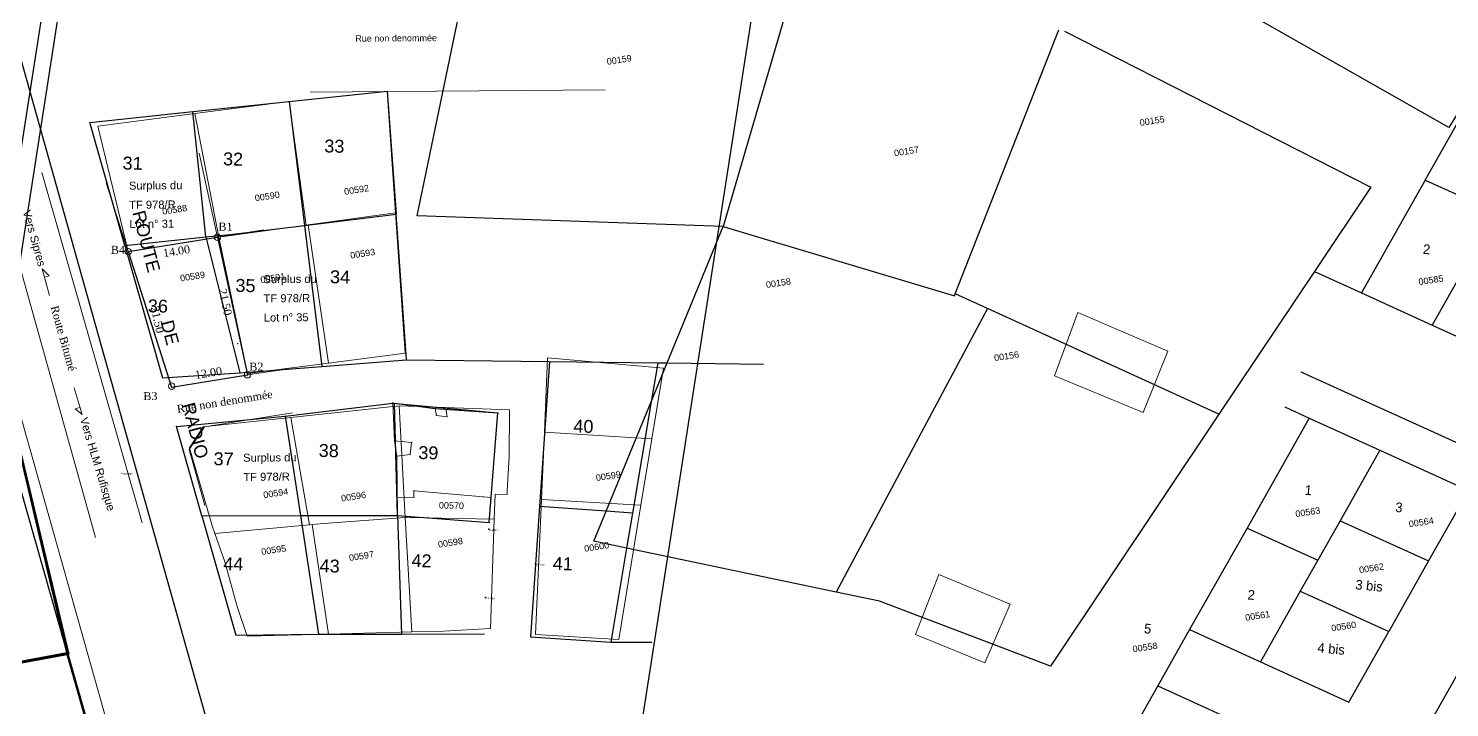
# Model space of a CAD drawing. Header units: metres. Extents: x 0 to 1324930, y 0 to 1631912.
# Drawn here: x 253780.5 to 254000.7, y 1630074.8 to 1630180 of the extents above; entities that cross this region are included whole.
import ezdxf
from ezdxf.enums import TextEntityAlignment as Align

# ---------------------------------------------------------------- set-up
doc = ezdxf.new("R2010")
doc.units = ezdxf.units.M
doc.header["$MEASUREMENT"] = 0
for name, color, linetype in [('A_revoir_geometrie_aberrante', 7, 'Continuous'), ('A_revoir_niveau_0', 7, 'Continuous'), ('limites_parcelles', 7, 'Continuous'), ('limites_sections', 7, 'Continuous'), ('limites_tf', 7, 'Continuous'), ('numero_lot', 7, 'Continuous'), ('numero_parcelle', 7, 'Continuous'), ('toponymie', 7, 'Continuous')]:
    doc.layers.add(name, color=color, linetype=linetype)
for name, color, linetype, lineweight in [('CABA', 7, 'Continuous', 0), ('etats des lieux', 30, 'Continuous', 0), ('TITRE FONCIER', 7, 'Continuous', 0)]:
    doc.layers.add(name, color=color, linetype=linetype, lineweight=lineweight)
doc.layers.add('Lignes HT Vectorisées', color=6, linetype='Continuous', lineweight=0, true_color=0xff00ff)
doc.styles.add('Style-Arial', font='arial.ttf')
doc.styles.add('Style-ENGINEERING', font='ENGINEERING.shx')
doc.styles.add('Style-STANDARD', font='STANDARD.shx')
doc.styles.add('Style-Times New Roman', font='times.ttf')

# ---------------------------------------------------------------- blocks, each defined once
blk = doc.blocks.new('*U121')
at = {"color": 7, "linetype": 'Continuous', "lineweight": 0}
for p, q in [((13.654552, -4.876443, -0.00005), (6.83608, 29.612147, -0.00005)), ((-3.110387, -27.47385, -0.00005), (-17.582436, 27.084875, -0.00005)), ((-24.569005, 25.231643, -0.00005), (-10.3778, -29.612114, -0.00005)), ((-7.637738, 25.29849, -0.00005), (1.850218, -6.536892, -0.00005)), ((16.607839, 17.529216, -0.00005), (-4.439876, 14.568554, -0.00005)), ((-16.751395, 7.995544, -0.00005), (-17.829571, 12.161798, -0.00005)), ((-17.829571, 12.161798, -0.00005), (-16.790145, 11.063447, -0.00005)), ((-16.790145, 11.063447, -0.00005), (-17.491376, 10.854957, -0.00005)), ((13.654552, -4.876443, -0.00005), (19.65446, -4.129586, -0.00005)), ((13.654552, -4.876443, -0.00005), (19.65446, -4.129586, -0.00005)), ((-13.262905, -6.37611, -0.00005), (-12.096502, -10.53527, -0.00005)), ((1.850218, -6.536892, -0.00005), (13.654552, -4.876443, -0.00005)), ((-13.144445, -9.593813, -0.00005), (-12.408594, -9.422412, -0.00005)), ((-12.096502, -10.53527, -0.00005), (-13.144445, -9.593813, -0.00005)), ((6.846098, -12.807626, -0.00005), (20.496953, -10.897787, -0.00005)), ((6.846098, -12.807626, -0.00005), (4.386668, -16.253464, -0.00005)), ((4.386668, -16.253464, -0.00005), (6.61972, -24.985584, -0.00005))]:
    blk.add_line(p, q, dxfattribs=at)
at = {"color": 1, "linetype": 'Continuous', "lineweight": 30}
for p, q in [((-4.439876, 14.568554, -0.00005), (9.424664, 16.5188, -0.00005)), ((9.424664, 16.5188, -0.00005), (13.654552, -4.876443, -0.00005)), ((-4.439876, 14.568554, -0.00005), (1.850218, -6.536892, -0.00005)), ((1.850218, -6.536892, -0.00005), (13.654552, -4.876443, -0.00005))]:
    blk.add_line(p, q, dxfattribs=at)
at = {"color": 7, "linetype": 'Continuous', "lineweight": 0}
for centre in [(9.424664, 16.5188, -0.00005), (-4.439876, 14.568554, -0.00005), (13.654552, -4.876443, -0.00005), (1.874386, -6.393706, -0.00005)]:
    blk.add_circle(centre, 0.495926, dxfattribs=at)
for s, rotation, style, p in [('Vers Sipres', 284.509145, 'Style-Arial', (-20.669253, 21.114073, -0.00005)), ('14.00', 8.006938, 'Style-Times New Roman', (1.031507, 13.593755, -0.00005)), ('21.50', 281.183289, 'Style-Times New Roman', (9.432283, 8.419733, -0.00005)), ('Route Bitumé', 284.507487, 'Style-Times New Roman', (-16.655227, 6.236646, -0.00005)), ('21.50', 281.183289, 'Style-Times New Roman', (-1.133842, 5.88621, -0.00005)), ('12.00', 8.006938, 'Style-Times New Roman', (5.617016, -5.36927, -0.00005)), ('Rue non denommée', 7.964338, 'Style-Times New Roman', (2.699563, -10.600076, -0.00005)), ('Vers HLM Rufisque', 285.66573, 'Style-Arial', (-12.470414, -11.193225, -0.00005))]:
    blk.add_text(s, height=1.239816, rotation=rotation, dxfattribs=dict(at, style=style)).set_placement(p)
for s, height, style, p in [('B1', 1.239816, 'Style-Times New Roman', (9.607402, 18.776045, -0.00005)), ('B4', 1.239816, 'Style-Times New Roman', (-7.126131, 15.517593, -0.00005)), ('Pt3', 0.247963, 'Style-Arial', (-4.439876, 14.568554, -0.00005)), ('B2', 1.239816, 'Style-Times New Roman', (13.956632, -3.021136, -0.00005)), ('Pt1', 0.247963, 'Style-Arial', (13.654552, -4.876443, -0.00005)), ('B3', 1.239816, 'Style-Times New Roman', (-2.544772, -7.238757, -0.00005))]:
    blk.add_text(s, height=height, rotation=359.3981, dxfattribs=dict(at, style=style)).set_placement(p, align=Align.TOP_LEFT)
at = {"color": 7, "linetype": 'Continuous', "lineweight": 0, "char_height": 1.239816, "attachment_point": 1, "rotation": 359.39809687, "line_spacing_factor": 0.72, "style": 'Style-Arial'}
for s, insert in [('Surplus du\\P\\PTF 978/R\\P\\PLot n° 31', (-4.128707, 25.404503, -0.00005)), ('Surplus du\\P\\PTF 978/R\\P\\PLot n° 35', (16.408643, 10.497729, -0.00005)), ('Surplus du\\P\\PTF 978/R', (12.720974, -17.097827, -0.00005))]:
    blk.add_mtext(s, dxfattribs=dict(at, insert=insert))
blk = doc.blocks.new('*U122')
at = {"color": 7, "linetype": 'Continuous', "lineweight": 0}
for p, q in [((2.981545, 19.734603), (3.258227, 25.775922)), ((9.681258, -8.840052), (11.24985, 25.409919)), ((2.981545, 19.734603), (-22.414818, 18.435176)), ((2.613817, 11.705323), (-22.006026, 10.445627)), ((1.670361, -8.894903), (2.613817, 11.705323)), ((-14.99662, 10.80427), (-14.120646, -9.003025)), ((-8.985564, 5.732844), (-14.781441, 5.938684)), ((-8.985564, 5.732844), (-14.781441, 5.938684)), ((-14.781441, 5.938684), (-14.526642, 0.177247)), ((-14.221189, -6.729579), (-1.517125, 5.710335)), ((-13.734968, 5.901518), (-13.113507, 5.266861)), ((-13.38438, 5.286536), (-12.790591, 5.867979)), ((-13.076366, 5.228932), (-7.520135, -0.445281)), ((-12.540543, 3.313652), (-10.032027, 5.770009)), ((-10.834939, 5.798524), (-9.05244, 3.978175)), ((-9.084967, 3.124744), (-8.985564, 5.732844)), ((-9.084967, 3.124744), (-8.985564, 5.732844)), ((-5.157614, -0.653635), (0.353743, 4.743126)), ((-4.800219, 5.838883), (-4.962558, 2.856424)), ((-4.800219, 5.838883), (-4.962558, 2.856424)), ((-4.831508, 5.264043), (-4.26583, 5.817959)), ((-4.825279, 5.378483), (0.666443, -0.22985)), ((0.400929, 5.635234), (-4.800219, 5.838883)), ((0.400929, 5.635234), (-4.800219, 5.838883)), ((-2.384302, 5.744289), (0.263664, 3.040095)), ((0.151346, 0.916595), (0.400929, 5.635234)), ((0.151346, 0.916595), (0.400929, 5.635234)), ((-14.696816, 4.025176), (-14.296989, 3.616859)), ((-14.695808, 4.002377), (-14.608418, 4.08795)), ((-12.948325, 0.115173), (-9.054345, 3.928186)), ((-10.741776, -0.523335), (-7.145172, 2.998486)), ((-4.962558, 2.856424), (-9.084967, 3.124744)), ((-4.962558, 2.856424), (-9.084967, 3.124744)), ((-8.157651, 3.064387), (-0.136352, -5.127238)), ((-5.167925, 2.869791), (0.013402, -2.421557)), ((-14.577153, 1.319388), (-14.433793, 1.459767)), ((-14.564415, 1.031349), (-13.696085, 0.144582)), ((-10.831553, 0.031921), (-14.526642, 0.177247)), ((-14.526642, 0.177247), (-10.831553, 0.031921)), ((-12.139591, 1.41365), (-3.47708, -7.432801)), ((-10.831553, 0.031921), (-10.353581, -2.924263)), ((-10.831553, 0.031921), (-10.353581, -2.924263)), ((-8.189864, -6.422013), (0.197599, 1.791052)), ((0.713569, 0.839685), (0.151346, 0.916595)), ((0.713569, 0.839685), (0.151346, 0.916595)), ((0.600639, -1.72327), (0.713569, 0.839685)), ((0.600639, -1.72327), (0.713569, 0.839685)), ((-9.106788, -4.520696), (-6.7289, -2.19225)), ((-5.817176, -2.184401), (-0.528667, -7.585206)), ((-5.584908, -6.670397), (0.651745, -0.563421)), ((-0.273127, -7.598415), (0.053974, -1.688525)), ((-0.273127, -7.598415), (0.053974, -1.688525)), ((0.053974, -1.688525), (0.600639, -1.72327)), ((0.053974, -1.688525), (0.600639, -1.72327)), ((-10.353581, -2.924263), (-14.39651, -2.765257)), ((-10.353581, -2.924263), (-14.39651, -2.765257)), ((-14.39651, -2.765257), (-14.120646, -9.003025)), ((-14.339844, -4.04659), (-13.084019, -2.816877)), ((-13.615862, -2.795959), (-10.92583, -5.543112)), ((-10.610423, -8.978991), (-11.033777, -4.367197)), ((-11.033777, -4.367197), (-8.618665, -4.559578)), ((-10.610423, -8.978991), (-11.033777, -4.367197)), ((-11.033777, -4.367197), (-8.618665, -4.559578)), ((-10.704567, -2.910459), (-9.12959, -4.518879)), ((-3.503492, -7.431436), (-0.078246, -4.07741)), ((-14.299612, -4.956306), (-10.636269, -8.697436)), ((-13.681224, -9.000017), (-10.861919, -6.239332)), ((-8.618665, -4.559578), (-8.672573, -5.78808)), ((-8.618665, -4.559578), (-8.672573, -5.78808)), ((-8.672573, -5.78808), (-8.039275, -6.619778)), ((-8.672573, -5.78808), (-8.039275, -6.619778)), ((-8.638869, -5.02002), (-7.052445, -6.640131)), ((-14.16721, -7.950133), (-13.142767, -8.99633)), ((-8.039275, -6.619778), (-5.370706, -6.674815)), ((-8.039275, -6.619778), (-5.370706, -6.674815)), ((-5.370706, -6.674815), (-5.396628, -7.333579)), ((-5.370706, -6.674815), (-5.396628, -7.333579)), ((-5.396628, -7.333579), (-0.273127, -7.598415)), ((-5.396628, -7.333579), (-0.273127, -7.598415)), ((-0.788212, -7.57179), (-0.242053, -7.036987)), ((9.681258, -8.840052), (24.686793, -8.737308)), ((-21.008506, -9.050187), (1.670361, -8.894903)), ((-14.120646, -9.003025), (-10.610423, -8.978991)), ((-10.80248, -8.980306), (-10.626152, -8.807645)), ((-20.893983, -25.77597), (24.801316, -25.463091))]:
    blk.add_line(p, q, dxfattribs=at)
at = {"color": 1, "linetype": 'Continuous', "lineweight": 30}
for p, q in [((-14.820039, 10.813304), (2.613817, 11.705323)), ((2.613817, 11.705323), (1.670361, -8.894903)), ((-14.120646, -9.003025), (-14.99662, 10.80427)), ((1.670361, -8.894903), (-14.120646, -9.003025)), ((-10.610423, -8.978991), (-14.120646, -9.003025))]:
    blk.add_line(p, q, dxfattribs=at)
at = {"color": 7, "linetype": 'Continuous', "lineweight": 0}
for centre in [(-14.99662, 10.80427), (2.613817, 11.705323), (-14.120646, -9.003025), (1.670361, -8.894903)]:
    blk.add_circle(centre, 0.5, dxfattribs=at)
at = {"color": 7, "linetype": 'Continuous', "lineweight": 0, "style": 'Style-Arial'}
for rotation, p in [(2.929033, (-14.366964, 15.679312)), (87.37778, (7.456855, -0.082717)), (0.392303, (-13.888252, -17.977143))]:
    blk.add_text('Rue non denommée', height=1, rotation=rotation, dxfattribs=at).set_placement(p)
for s, height, rotation, p in [('B1', 1, 359.3981, (1.279754, 13.537659)), ('B4', 1, 359.3981, (-17.08459, 12.22832)), ('17.63', 1.5, 2.929033, (-9.359579, 10.680084)), ('19.82', 1.5, 272.532245, (-12.889469, 5.486241)), ('20.62', 1.5, 87.37778, (0.448217, -0.192593)), ('1ED', 1, 359.3981, (-8.017666, -0.733521)), ('15.79', 1.5, 0.392303, (-8.12557, -7.337809)), ('B3', 1, 359.3981, (-15.014003, -9.748139)), ('B2', 1, 359.3981, (1.035588, -9.704017))]:
    blk.add_text(s, height=height, rotation=rotation, dxfattribs=at).set_placement(p, align=Align.TOP_LEFT)
at = {"color": 7, "linetype": 'Continuous', "lineweight": 30, "style": 'Style-Arial'}
blk.add_text('Patio', height=1, rotation=359.3981, dxfattribs=at).set_placement((-14.007509, -1.153916), align=Align.TOP_LEFT)
at = {"color": 7, "linetype": 'Continuous', "lineweight": 0, "char_height": 1.25, "attachment_point": 1, "rotation": 359.39809687, "line_spacing_factor": 0.72, "style": 'Style-Arial'}
for insert in [(15.786238, 6.388673), (-24.750176, 2.311195)]:
    blk.add_mtext('Surplus du\\P\\PTF 978/R', dxfattribs=dict(at, insert=insert))

msp = doc.modelspace()

# ---------------------------------------------------------------- linework, layer by layer
at = {"layer": 'A_revoir_geometrie_aberrante'}
for p in [(253990.77553, 1630812.68852), (253990.77547, 1630812.68846), (253862.27647, 1630677.74937), (253858.70299, 1630671.267)]:
    msp.add_line(p, (0, 0), dxfattribs=at)
at = {"layer": 'A_revoir_niveau_0', "color": 1, "linetype": 'Continuous', "lineweight": 0, "flags": 128}
for points in [[(253836.94439, 1630121.99773), (253837.23252, 1630116.16903), (253837.57005, 1630113.77505), (253837.67313, 1630104.59636)], [(253843.52596, 1630121.17807), (253843.72611, 1630120.08942), (253845.37891, 1630119.88009)], [(253845.16187, 1630121.06062), (253845.37891, 1630119.88009)], [(253837.23252, 1630116.16903), (253839.86931, 1630115.90309), (253839.62891, 1630114.01992), (253837.57005, 1630113.77505)], [(253852.20535, 1630107.35211), (253840.22999, 1630108.41339), (253840.24003, 1630107.41294), (253837.64282, 1630107.29492)]]:
    msp.add_lwpolyline(points, dxfattribs=at)
at = {"layer": 'A_revoir_niveau_0', "color": 1, "linetype": 'Continuous', "lineweight": 0}
for p in [(253837.4718, 1630151.25809), (253837.4718, 1630151.25809), (253808.00442, 1630147.73208), (253795.7804, 1630146.4511), (253812.94934, 1630131.18361), (253839.10422, 1630128.70891), (253858.20858, 1630128.47351), (253813.26925, 1630126.66552), (253836.94439, 1630121.99773), (253843.52596, 1630121.17807), (253853.23796, 1630120.48072), (253803.43921, 1630118.38734), (253820.29118, 1630119.9808), (253843.72611, 1630120.08942), (253845.37891, 1630119.88009), (253837.23252, 1630116.16903), (253839.62891, 1630114.01992), (253839.86931, 1630115.90309), (253837.57005, 1630113.77505), (253837.64282, 1630107.29492), (253840.22999, 1630108.41339), (253840.24003, 1630107.41294), (253850.97264, 1630107.46136), (253842.41251, 1630104.22249), (253851.90033, 1630103.47405), (253851.84489, 1630102.45203), (253851.85208, 1630102.45177), (253859.08232, 1630097.1089), (253859.08951, 1630097.10864), (253851.3139, 1630091.89022), (253851.3139, 1630091.89022), (253851.3211, 1630091.88997), (253851.3211, 1630091.88997)]:
    msp.add_point(p, dxfattribs=at)
at = {"layer": 'A_revoir_niveau_0', "color": 7, "linetype": 'Continuous', "lineweight": 30}
for p in [(253851.85208, 1630102.45177), (253859.08951, 1630097.10864), (253851.3211, 1630091.88997), (253851.3211, 1630091.88997)]:
    msp.add_point(p, dxfattribs=at)
at = {"layer": 'etats des lieux', "color": 2, "lineweight": 13, "flags": 128}
for points in [[(253837.38904, 1630151.46445), (253823.857, 1630149.61526), (253823.5233, 1630149.56966), (253820.92721, 1630168.74438), (253836.09175, 1630170.32127), (253837.38904, 1630151.46445)], [(253823.5233, 1630149.56966), (253810.03036, 1630147.72587), (253806.27218, 1630166.85199), (253820.82541, 1630168.73378), (253820.92721, 1630168.74438), (253823.5233, 1630149.56966)], [(253826.99089, 1630128.20056), (253814.47534, 1630126.57257), (253810.03036, 1630147.72587), (253823.5233, 1630149.56966), (253823.857, 1630149.61526), (253826.99089, 1630128.20056)], [(253838.89113, 1630104.25657), (253826.92599, 1630103.40657), (253824.4491, 1630103.17967), (253824.0635, 1630103.14437), (253821.14471, 1630119.7754), (253837.93634, 1630121.59719), (253838.55033, 1630110.03174), (253838.89113, 1630104.25657)], [(253852.67277, 1630104.02737), (253839.03063, 1630104.26647), (253838.89113, 1630104.25657), (253838.55033, 1630110.03174), (253837.93634, 1630121.59719), (253837.94284, 1630121.59789), (253855.06136, 1630120.93649), (253854.98816, 1630113.68253), (253854.67956, 1630108.43805), (253854.69276, 1630107.81485), (253852.80537, 1630107.88815), (253852.67277, 1630104.02737)], [(253824.0635, 1630103.14437), (253809.40967, 1630101.80188), (253809.05127, 1630102.82948), (253805.48918, 1630115.07862), (253807.60587, 1630118.30651), (253821.14471, 1630119.7754), (253824.0635, 1630103.14437)], [(253826.98599, 1630086.20135), (253814.39324, 1630085.86165), (253814.37824, 1630085.86475), (253812.82585, 1630090.49993), (253810.94076, 1630097.4122), (253809.40967, 1630101.80188), (253824.0635, 1630103.14437), (253824.4491, 1630103.17967), (253826.98599, 1630086.20135)], [(253839.93583, 1630086.55075), (253826.98599, 1630086.20135), (253824.4491, 1630103.17967), (253826.92599, 1630103.40657), (253838.89113, 1630104.25657), (253839.93583, 1630086.55075)], [(253852.67277, 1630104.02737), (253852.09097, 1630087.09195), (253844.7938, 1630086.68185), (253839.93583, 1630086.55075), (253838.89113, 1630104.25657), (253839.03063, 1630104.26647), (253852.67277, 1630104.02737)]]:
    msp.add_lwpolyline(points, close=True, dxfattribs=at)
at = {"layer": 'etats des lieux', "color": 2, "lineweight": 13}
for points in [[(253810.03036, 1630147.72587), (253795.98103, 1630145.46368), (253791.25825, 1630164.91059), (253806.27218, 1630166.85199)], [(253826.99089, 1630128.20056), (253823.857, 1630149.61526), (253837.38904, 1630151.46445), (253838.88313, 1630129.74755)], [(253939.49198, 1630126.21427), (253943.09036, 1630136.05673), (253957.0603, 1630130.02425), (253953.19901, 1630120.5324)], [(253877.08506, 1630116.47091), (253860.44293, 1630117.49461), (253860.94383, 1630129.02516), (253878.88255, 1630127.41476)], [(253875.39277, 1630106.16796), (253859.98884, 1630107.03986), (253860.44293, 1630117.49461), (253877.08506, 1630116.47091)], [(253875.39277, 1630106.16796), (253871.97988, 1630085.38945), (253859.08114, 1630086.14515), (253859.98884, 1630107.03986)], [(253921.53476, 1630095.46181), (253932.59431, 1630090.85813), (253928.67852, 1630081.75647), (253917.93647, 1630086.14855)]]:
    msp.add_3dface(points, dxfattribs=at)
at = {"layer": 'Lignes HT Vectorisées', "color": 5, "flags": 128}
msp.add_lwpolyline([(253756.66915, 1629670.28747), (253861.6214, 1629827.96483), (253775.88294, 1630131.98512), (253683.84738, 1630461.07475), (253586.37462, 1630811.1062), (253617.63126, 1631056.92065), (253648.5016, 1631303.4799), (253822.38623, 1631416.29853), (253967.16361, 1631512.85749)], dxfattribs=at)
at = {"layer": 'limites_parcelles'}
for p, q in [((253760.33051, 1630243.28886), (253790.32426, 1630136.04083)), ((254025.15366, 1630204.45447), (254000.56487, 1630164.68478)), ((253840.74638, 1630150.98964), (253850.03343, 1630195.85642)), ((253899.99207, 1630189.78836), (253888.15203, 1630149.36868)), ((254000.56487, 1630164.68478), (253971.28333, 1630181.33147)), ((253924.09382, 1630138.92124), (253940.14332, 1630179.84466)), ((253941.00872, 1630179.62561), (253988.49968, 1630155.46743)), ((253996.89365, 1630156.55469), (254006.76989, 1630174.03376)), ((253820.90239, 1630168.72615), (253836.09175, 1630170.32127)), ((253836.09175, 1630170.32127), (253837.4718, 1630151.25809)), ((253790.013, 1630165.48229), (253805.98239, 1630167.15932)), ((253805.98239, 1630167.15932), (253820.90239, 1630168.72615)), ((253808.00442, 1630147.73208), (253805.98239, 1630167.15932)), ((253820.90239, 1630168.72615), (253823.27454, 1630149.5248)), ((253795.4422, 1630146.43836), (253790.013, 1630165.48229)), ((253996.89365, 1630156.55469), (253987.01742, 1630139.07562)), ((253996.89365, 1630156.55469), (254006.03027, 1630152.39697)), ((253988.49968, 1630155.46743), (253979.74633, 1630142.38442)), ((253823.27454, 1630149.5248), (253837.4718, 1630151.25809)), ((253839.10422, 1630128.70891), (253837.4718, 1630151.25809)), ((254007.8576, 1630151.56542), (253997.98136, 1630134.08636)), ((253811.75032, 1630148.11785), (253823.27454, 1630149.5248)), ((253823.27454, 1630149.5248), (253825.97446, 1630127.67043)), ((253888.15203, 1630149.36868), (253840.74638, 1630150.98964)), ((253879.4581, 1630128.21167), (253888.15203, 1630149.36868)), ((253888.15203, 1630149.36868), (253923.96392, 1630138.59003)), ((253795.4422, 1630146.43836), (253808.00442, 1630147.73208)), ((253808.00442, 1630147.73208), (253811.75032, 1630148.11785)), ((253808.00442, 1630147.73208), (253813.26925, 1630126.66552)), ((253795.4422, 1630146.43836), (253801.28902, 1630125.92951)), ((253979.74633, 1630142.38442), (253964.94119, 1630120.25621)), ((253979.74633, 1630142.38442), (253987.01742, 1630139.07562)), ((253923.96392, 1630138.59003), (253924.09382, 1630138.92124)), ((253929.09227, 1630136.637), (253924.09382, 1630138.92124)), ((253987.01742, 1630139.07562), (253997.98136, 1630134.08636)), ((253790.32426, 1630136.04083), (253812.91951, 1630055.92027)), ((253929.09227, 1630136.637), (253905.66273, 1630092.72088)), ((253964.94119, 1630120.25621), (253929.09227, 1630136.637)), ((253997.98136, 1630134.08636), (254007.11798, 1630129.92864)), ((253813.26925, 1630126.66552), (253825.97446, 1630127.67043)), ((253825.97446, 1630127.67043), (253839.10422, 1630128.70891)), ((253839.10422, 1630128.70891), (253861.22652, 1630128.43632)), ((253861.22652, 1630128.43632), (253859.69013, 1630105.98918)), ((253861.22652, 1630128.43632), (253878.00149, 1630128.22962)), ((253878.00149, 1630128.22962), (253876.99101, 1630122.20792)), ((253876.99101, 1630122.20792), (253879.4581, 1630128.21167)), ((253878.00149, 1630128.22962), (253879.4581, 1630128.21167)), ((253879.4581, 1630128.21167), (253894.38506, 1630128.02774)), ((253801.28902, 1630125.92951), (253813.26925, 1630126.66552)), ((253977.63467, 1630126.86533), (254006.56327, 1630113.70104)), ((253820.29118, 1630119.9808), (253836.94439, 1630121.99773)), ((253836.94439, 1630121.99773), (253837.22785, 1630121.96243)), ((253836.94439, 1630121.99773), (253853.23796, 1630120.48072)), ((253837.6731, 1630104.59881), (253837.22785, 1630121.96243)), ((253837.22785, 1630121.96243), (253843.52596, 1630121.17807)), ((253843.52596, 1630121.17807), (253853.23796, 1630120.48072)), ((253851.90033, 1630103.47405), (253853.23796, 1630120.48072)), ((253870.02089, 1630105.24586), (253876.99101, 1630122.20792)), ((253876.99101, 1630122.20792), (253874.09547, 1630104.95268)), ((253975.14953, 1630121.40422), (253978.93153, 1630119.68317)), ((253803.43921, 1630118.38734), (253820.29118, 1630119.9808)), ((253807.39536, 1630104.51572), (253803.43921, 1630118.38734)), ((253820.29118, 1630119.9808), (253822.64111, 1630104.55756)), ((253964.94119, 1630120.25621), (253938.84858, 1630081.23971)), ((253978.93153, 1630119.68317), (253969.30221, 1630102.64108)), ((253978.93153, 1630119.68317), (253989.89547, 1630114.69391)), ((253989.89547, 1630114.69391), (253983.72283, 1630103.76949)), ((253989.89547, 1630114.69391), (254003.6004, 1630108.45733)), ((254018.66463, 1630109.70841), (253995.96532, 1630069.53491)), ((254003.6004, 1630108.45733), (253997.42776, 1630097.53291)), ((253859.69013, 1630105.98918), (253858.30624, 1630085.77025)), ((253870.02089, 1630105.24586), (253859.69013, 1630105.98918)), ((253868.1065, 1630100.58713), (253870.02089, 1630105.24586)), ((253874.09547, 1630104.95268), (253870.02089, 1630105.24586)), ((253807.39536, 1630104.51572), (253822.64111, 1630104.55756)), ((253807.39536, 1630104.51572), (253812.66398, 1630086.04218)), ((253822.64111, 1630104.55756), (253837.6731, 1630104.59881)), ((253822.64111, 1630104.55756), (253825.44123, 1630086.17972)), ((253837.6731, 1630104.59881), (253838.31312, 1630086.21819)), ((253837.6731, 1630104.59881), (253851.90033, 1630103.47405)), ((253874.09547, 1630104.95268), (253873.18443, 1630099.52354)), ((253983.72283, 1630103.76949), (253980.26615, 1630097.65182)), ((253983.72283, 1630103.76949), (253997.42776, 1630097.53291)), ((253969.30221, 1630102.64108), (253960.4136, 1630086.90992)), ((253969.30221, 1630102.64108), (253980.26615, 1630097.65182)), ((253873.18443, 1630099.52354), (253868.1065, 1630100.58713)), ((253873.18443, 1630099.52354), (253870.74055, 1630084.95986)), ((253905.66273, 1630092.72088), (253873.18443, 1630099.52354)), ((253980.26615, 1630097.65182), (253977.55019, 1630092.84507)), ((253997.42776, 1630097.53291), (253991.25511, 1630086.60849)), ((253912.37342, 1630091.31325), (253905.66273, 1630092.72088)), ((253977.55019, 1630092.84507), (253971.37754, 1630081.92066)), ((253977.55019, 1630092.84507), (253991.25511, 1630086.60849)), ((253938.84858, 1630081.23971), (253912.37342, 1630091.31325)), ((253812.66398, 1630086.04218), (253825.44123, 1630086.17972)), ((253825.44123, 1630086.17972), (253838.31312, 1630086.21819)), ((253838.31312, 1630086.21819), (253851.18741, 1630086.25657)), ((253858.30624, 1630085.77025), (253870.74055, 1630084.95986)), ((253960.4136, 1630086.90992), (253955.47548, 1630078.17039)), ((253960.4136, 1630086.90992), (253971.37754, 1630081.92066)), ((253985.08247, 1630075.68407), (253991.25511, 1630086.60849)), ((253870.74055, 1630084.95986), (253877.10773, 1630084.94329)), ((253971.37754, 1630081.92066), (253985.08247, 1630075.68407)), ((253787.4509, 1630080.13479), (253799.38286, 1630038.16897)), ((253955.47548, 1630078.17039), (253946.58687, 1630062.43923)), ((253955.47548, 1630078.17039), (253966.43942, 1630073.18112))]:
    msp.add_line(p, q, dxfattribs=at)
at = {"layer": 'limites_sections', "color": 112, "linetype": 'Continuous', "lineweight": 40, "flags": 128}
for points in [[(253571.04708, 1630723.59957), (253600.1863, 1630706.54853), (253621.81723, 1630711.99444), (253628.04112, 1630687.55487), (253678.20867, 1630517.21846), (253711.26263, 1630399.4259), (253749.05441, 1630241.18811), (253786.71903, 1630083.07753), (253667.01916, 1630061.04847), (253520.67758, 1630008.00346), (253349.87463, 1629905.00727), (253370.89489, 1630071.74561), (253278.66491, 1630062.12861), (253271.08256, 1630189.80614), (253238.7921, 1630544.17911), (253486.32208, 1630710.42565), (253532.90498, 1630728.2652), (253571.04708, 1630723.59957)], [(254348.37093, 1630391.95188), (254309.9852, 1630253.9323), (254287.3632, 1630130.504), (254273.8695, 1629992.7881), (254275.33492, 1629929.18652), (254144.35091, 1629962.85453), (254129.31023, 1629944.47073), (254024.76813, 1629997.35713), (253955.51113, 1630039.11967), (253907.40539, 1630046.33621), (253799.36956, 1630038.16252), (253786.49656, 1630083.30013), (253767.95025, 1630162.06918), (253749.05444, 1630241.18813), (253711.26262, 1630399.42594), (253774.7544, 1630423.15502), (253793.1789, 1630438.29059), (253808.24301, 1630442.91488), (253853.18689, 1630453.72681), (253859.1482, 1630539.48477), (253942.17203, 1630521.14592), (254040.03808, 1630496.89822), (254237.72828, 1630442.84484), (254348.37093, 1630391.95188)]]:
    msp.add_lwpolyline(points, close=True, dxfattribs=at)
for points in [[(253349.87463, 1629905.00727), (253520.67758, 1630008.00346), (253667.01916, 1630061.04847), (253786.49652, 1630083.30014), (253799.36956, 1630038.16252), (253856.42032, 1629838.7166)], [(254266.72124, 1629287.51673), (254172.48417, 1629409.31925), (254097.22164, 1629442.49494), (254024.76813, 1629444.48435), (253971.49352, 1629433.82949), (253653.94722, 1629377.17001), (253582.75022, 1629367.14207), (253798.76793, 1629726.38387), (253856.42036, 1629838.71662), (253802.99925, 1630025.997), (253799.36956, 1630038.16252), (253786.53856, 1630083.23103), (253799.36956, 1630038.16252), (253907.40539, 1630046.33621), (253955.51113, 1630039.11967), (254024.76813, 1629997.35713), (254129.31023, 1629944.47073), (254144.35091, 1629962.85453), (254275.33492, 1629929.18652)], [(254266.72124, 1629287.51673), (254172.48417, 1629409.31925), (254097.22164, 1629442.49494), (254024.76813, 1629444.48435), (253971.49352, 1629433.82949), (253662.59302, 1629378.69766), (253582.75022, 1629367.14207), (253798.76793, 1629726.38387), (253856.42036, 1629838.71662), (253802.99925, 1630025.997), (253799.36956, 1630038.16252), (253786.53856, 1630083.23103), (253799.36956, 1630038.16252), (253907.40539, 1630046.33621), (253955.51113, 1630039.11967), (254024.76813, 1629997.35713), (254129.31023, 1629944.47073), (254144.35091, 1629962.85453), (254275.33492, 1629929.18652)]]:
    msp.add_lwpolyline(points, dxfattribs=at)
at = {"layer": 'limites_tf', "color": 5, "linetype": 'Continuous', "lineweight": 30}
msp.add_line((253738.99804, 1630249.90369), (253787.41083, 1630080.11593), dxfattribs=at)

# ---------------------------------------------------------------- block references
at = {"layer": 'A_revoir_niveau_0', "color": 7, "linetype": 'Continuous', "lineweight": 0}
msp.add_blockref('*U122', (253845.03879, 1630195.96943), dxfattribs=at)
at = {"layer": 'A_revoir_niveau_0', "color": 7, "linetype": 'Continuous', "lineweight": 0, "rotation": 1.14}
msp.add_blockref('*U121', (253800.70987, 1630130.98635, 0.00005), dxfattribs=at)

# ---------------------------------------------------------------- texts
at = {"layer": 'CABA', "color": 7, "linetype": 'Continuous', "lineweight": 0, "insert": (253798.52429, 1630152.03218), "char_height": 2, "attachment_point": 1, "rotation": 284.5249115, "line_spacing_factor": 0.6, "style": 'Style-STANDARD'}
msp.add_mtext('\\fArial|b0|i0|c00|p39;ROUTE          DE            RADIO', dxfattribs=at)
msp.add_mtext('\\fArial|b0|i0|c00|p39;ROUTE          DE            RADIO', dxfattribs=at)
at = {"layer": 'numero_lot', "color": 7, "linetype": 'Continuous', "lineweight": 0, "style": 'Style-Arial'}
for s, p in [('33', (253826.38008, 1630162.8419)), ('31', (253795.12882, 1630160.19663)), ('32', (253810.68859, 1630160.84882)), ('34', (253827.26479, 1630142.58135)), ('35', (253812.61043, 1630141.24401)), ('36', (253799.04072, 1630138.06922)), ('40', (253864.96825, 1630119.43487)), ('37', (253809.22097, 1630114.38373)), ('38', (253825.51064, 1630115.67271)), ('39', (253840.94648, 1630115.33809)), ('42', (253839.88895, 1630098.61383)), ('44', (253810.73054, 1630098.12785)), ('43', (253825.65517, 1630097.80017)), ('41', (253861.76515, 1630098.15065))]:
    msp.add_text(s, height=2, rotation=358.74223, dxfattribs=at).set_placement(p, align=Align.TOP_LEFT)
at = {"layer": 'numero_lot', "color": 7, "linetype": 'Continuous', "lineweight": 13, "style": 'Style-ENGINEERING'}
for s, height, p in [('2', 1.49999, (253997.13655, 1630145.8329)), ('1', 1.49999, (253978.8098, 1630108.50091)), ('3', 1.49999, (253992.84925, 1630105.84105)), ('3 bis', 1.499994, (253988.21309, 1630093.70786)), ('2', 1.49999, (253969.95718, 1630092.27897)), ('5', 1.49999, (253953.92607, 1630087.05083)), ('4 bis', 1.499994, (253982.34425, 1630083.92648))]:
    msp.add_text(s, height=height, rotation=354.74223, dxfattribs=at).set_placement(p, align=Align.MIDDLE_CENTER)
at = {"layer": 'numero_parcelle', "color": 5, "lineweight": 0, "style": 'Style-Arial'}
for s, p in [('00159', (253870.03745, 1630175.38186)), ('00155', (253952.60173, 1630165.92085)), ('00157', (253914.54653, 1630161.21094)), ('00592', (253829.3477, 1630155.24369)), ('00590', (253815.51201, 1630154.2305)), ('00588', (253801.16922, 1630152.16464)), ('00593', (253830.29903, 1630145.35829)), ('00589', (253803.93775, 1630141.81956)), ('00591', (253816.384, 1630141.56953)), ('00158', (253894.70677, 1630140.8046)), ('00585', (253995.80542, 1630141.25857)), ('00156', (253930.05052, 1630129.47366)), ('00599', (253868.35141, 1630110.89405)), ('00594', (253816.83223, 1630108.24427)), ('00596', (253828.88072, 1630107.72217)), ('00563', (253976.72524, 1630105.31221)), ('00564', (253994.29431, 1630103.73745)), ('00598', (253843.89496, 1630100.57797)), ('00595', (253816.51153, 1630099.44739)), ('00597', (253830.10337, 1630098.50127)), ('00600', (253866.54231, 1630099.93159)), ('00562', (253986.59594, 1630096.61909)), ('00561', (253968.95306, 1630089.24744)), ('00560', (253982.28185, 1630087.6013)), ('00558', (253951.50815, 1630084.35342))]:
    msp.add_text(s, height=1, rotation=8.74223, dxfattribs=at).set_placement(p, align=Align.TOP_LEFT)
at = {"layer": 'numero_parcelle', "color": 5, "lineweight": 30, "insert": (253844.11563, 1630106.67216), "char_height": 1, "attachment_point": 1, "rotation": 358.7422565, "line_spacing_factor": 0.72, "style": 'Style-Arial'}
msp.add_mtext('00570', dxfattribs=at)
at = {"layer": 'TITRE FONCIER', "color": 2, "linetype": 'Continuous', "lineweight": 0, "style": 'Style-Arial'}
msp.add_text('TF2824B40', height=0.25, dxfattribs=at).set_placement((253794.79742, 1630111.16352), align=Align.TOP_LEFT)
at = {"layer": 'toponymie', "color": 7, "linetype": 'Continuous', "lineweight": 0, "style": 'Style-Arial'}
for s, p in [('SARR13', (253851.85208, 1630102.45177)), ('SARR12', (253859.08951, 1630097.10864)), ('CHERIF5', (253851.3211, 1630091.88997))]:
    msp.add_text(s, height=0.249999, rotation=358.74223, dxfattribs=at).set_placement(p, align=Align.TOP_LEFT)

doc.saveas('drawing.dxf')
